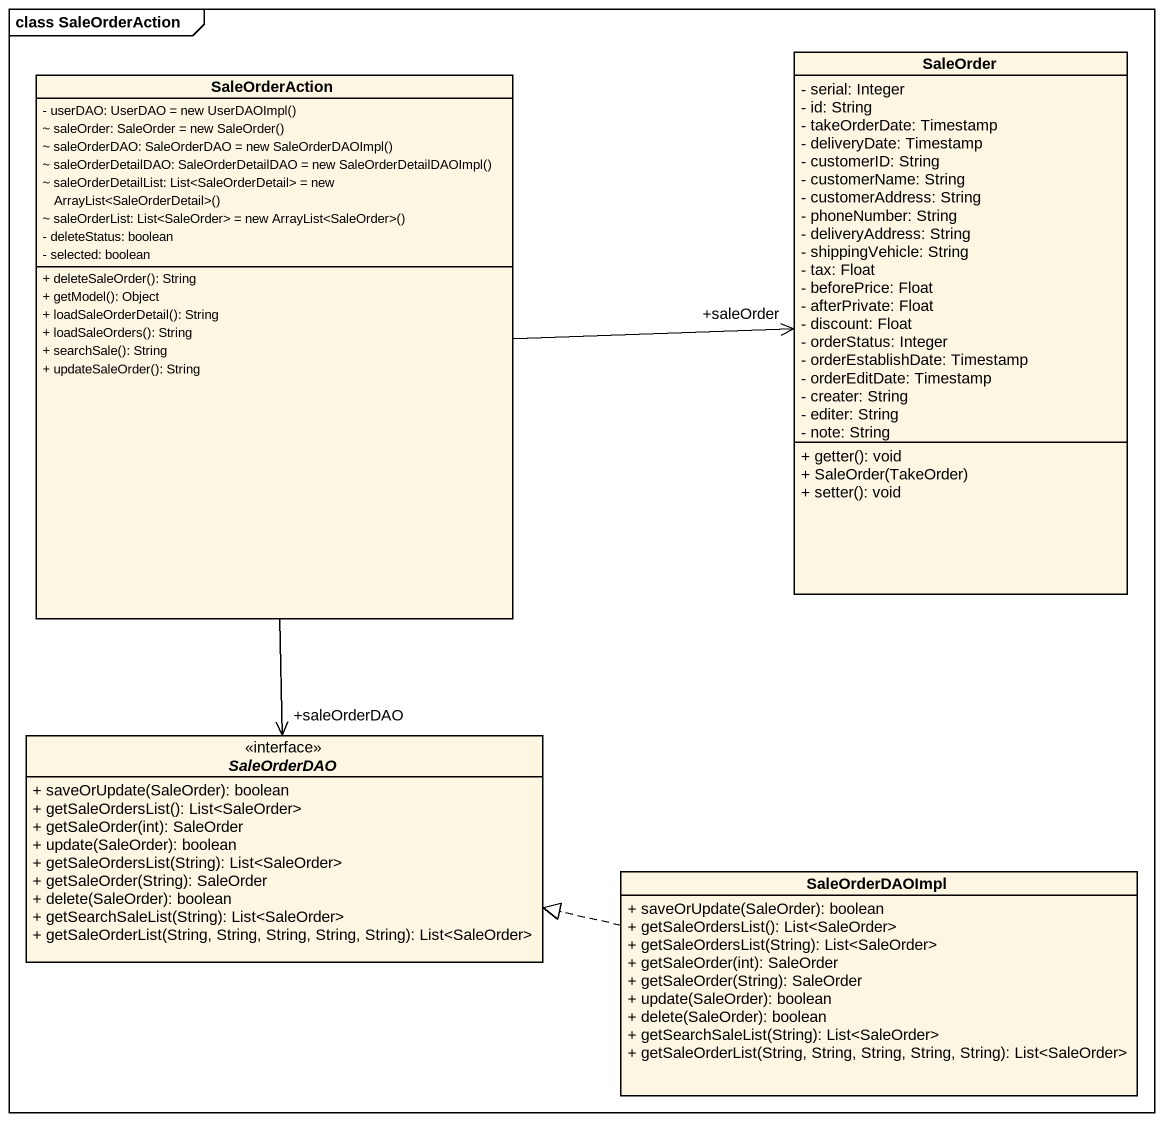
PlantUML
@startuml
mainframe class SaleOrderAction
hide circle
hide empty members
skinparam classAttributeIconSize 0
class SaleOrder {
  - serial: Integer
  - id: String
  - takeOrderDate: Timestamp
  - deliveryDate: Timestamp
  - customerID: String
  - customerName: String
  - customerAddress: String
  - phoneNumber: String
  - deliveryAddress: String
  - shippingVehicle: String
  - tax: Float
  - beforePrice: Float
  - afterPrivate: Float
  - discount: Float
  - orderStatus: Integer
  - orderEstablishDate: Timestamp
  - orderEditDate: Timestamp
  - creater: String
  - editer: String
  - note: String
  + getter(): void
  + SaleOrder(TakeOrder)
  + setter(): void
}
class SaleOrderAction {
  {field} - userDAO: UserDAO = new UserDAOImpl()
  {field} ~ saleOrder: SaleOrder = new SaleOrder()
  {field} ~ saleOrderDAO: SaleOrderDAO = new SaleOrderDAOImpl()
  {field} ~ saleOrderDetailDAO: SaleOrderDetailDAO = new SaleOrderDetailDAOImpl()
  {field} ~ saleOrderDetailList: List<SaleOrderDetail> = new ArrayList<SaleOrderDetail>()
  {field} ~ saleOrderList: List<SaleOrder> = new ArrayList<SaleOrder>()
  - deleteStatus: boolean
  - selected: boolean
  + deleteSaleOrder(): String
  + getModel(): Object
  + loadSaleOrderDetail(): String
  + loadSaleOrders(): String
  + searchSale(): String
  + updateSaleOrder(): String
}
interface SaleOrderDAO <<interface>> {
  + saveOrUpdate(SaleOrder): boolean
  + getSaleOrdersList(): List<SaleOrder>
  + getSaleOrder(int): SaleOrder
  + update(SaleOrder): boolean
  + getSaleOrdersList(String): List<SaleOrder>
  + getSaleOrder(String): SaleOrder
  + delete(SaleOrder): boolean
  + getSearchSaleList(String): List<SaleOrder>
  + getSaleOrderList(String, String, String, String, String): List<SaleOrder>
}
class SaleOrderDAOImpl {
  + saveOrUpdate(SaleOrder): boolean
  + getSaleOrdersList(): List<SaleOrder>
  + getSaleOrdersList(String): List<SaleOrder>
  + getSaleOrder(int): SaleOrder
  + getSaleOrder(String): SaleOrder
  + update(SaleOrder): boolean
  + delete(SaleOrder): boolean
  + getSearchSaleList(String): List<SaleOrder>
  + getSaleOrderList(String, String, String, String, String): List<SaleOrder>
}
SaleOrderAction -right-> "+saleOrder" SaleOrder
SaleOrderAction --> "+saleOrderDAO" SaleOrderDAO
SaleOrderDAOImpl .left.|> SaleOrderDAO
@enduml
